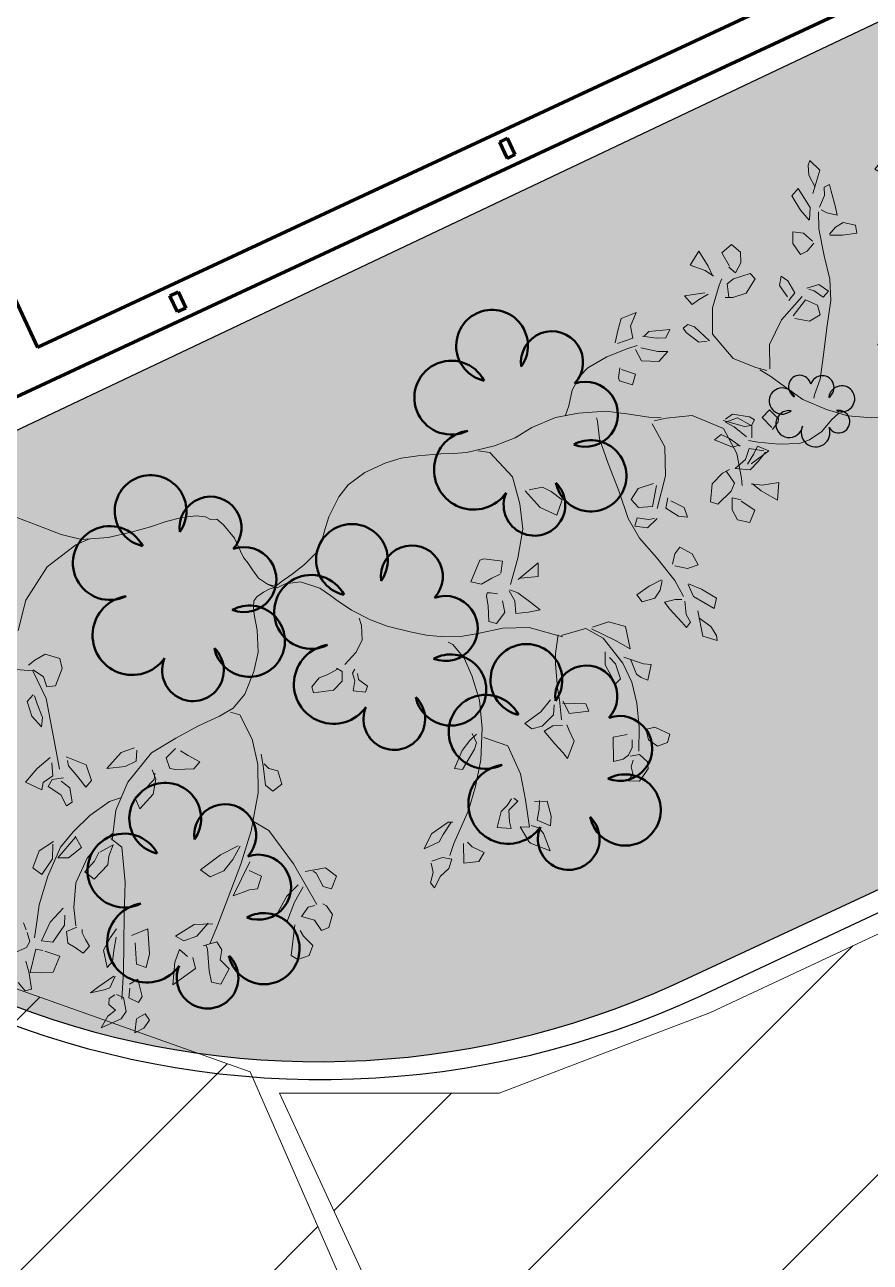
# Model space of a CAD drawing. Header units: millimetres. Extents: x 5637 to 6048, y 3385 to 3927.
# Drawn here: x 5865.11 to 5869.82, y 3542.88 to 3549.78 of the extents above; entities that cross this region are included whole.
import ezdxf

# ---------------------------------------------------------------- set-up
doc = ezdxf.new("R2010")
doc.units = ezdxf.units.MM
doc.layers.add('Contour Lines', color=253, linetype='Continuous')
for name, color, linetype, lineweight in [('hatch', 253, 'Continuous', 13), ('road', 19, 'Continuous', 30), ('trees new', 7, 'Continuous', 20), ('wall', 7, 'Continuous', 80)]:
    doc.layers.add(name, color=color, linetype=linetype, lineweight=lineweight)
doc.layers.add('plants1', color=7, linetype='Continuous', true_color=0x89ee5d)
pattern_1 = [(45, (2816.3681, -1263.7476), (-0.265165043, 0.265165043), []), (135, (2816.3681, -1263.7476), (-0.79549513, 0.265165043), [0.9375, -0.5625])]
pattern_2 = [(45, (2816.3681, -1263.7476), (-0.70710678, 0.70710678), [])]

# ---------------------------------------------------------------- blocks, each defined once
blk = doc.blocks.new('F1')
at = {"color": 92, "linetype": 'Continuous'}
for p, q in [((1.0966, 0.0606), (1.0816, 0.0562)), ((1.0899, 0.048), (1.0966, 0.0606)), ((1.0816, 0.0562), (1.0771, 0.0451)), ((1.0908, 0.0362), (1.0899, 0.048)), ((1.0771, 0.0451), (1.0736, 0.0333)), ((1.0758, 0.0326), (1.0908, 0.0362)), ((1.1134, 0.0339), (1.1003, 0.0372)), ((1.1016, 0.0366), (1.1071, 0.0411)), ((1.1071, 0.0411), (1.1274, 0.0409)), ((1.1274, 0.0409), (1.1228, 0.0333)), ((1.0923, 0.025), (1.0969, 0.0134)), ((1.1136, 0.021), (1.0976, 0.026)), ((1.1228, 0.0333), (1.1134, 0.0339)), ((1.0969, 0.0134), (1.1136, 0.0111)), ((1.1234, 0.02), (1.1136, 0.021)), ((1.1136, 0.0111), (1.1234, 0.02)), ((1.0756, 0.009), (1.0733, -0.0005)), ((1.0901, 0.0012), (1.0771, 0.0072)), ((1.0861, -0.0088), (1.0901, 0.0012)), ((1.0733, -0.0005), (1.0739, -0.0036)), ((1.0739, -0.0036), (1.0861, -0.0088)), ((1.0482, -0.0369), (1.0488, -0.0402)), ((1.1796, -0.0467), (1.1721, -0.0508)), ((1.1956, -0.051), (1.1796, -0.0467)), ((0.9311, -0.0574), (0.9423, -0.0601)), ((1.17, -0.052), (1.1898, -0.0597)), ((1.1898, -0.0597), (1.1968, -0.0593)), ((1.2, -0.0541), (1.1956, -0.051)), ((1.1968, -0.0593), (1.2, -0.0541)), ((0.9423, -0.0601), (0.9618, -0.0856)), ((1.1961, -0.087), (1.2005, -0.08)), ((1.2005, -0.08), (1.211, -0.0856)), ((0.9618, -0.0856), (0.9662, -0.1123)), ((1.189, -0.0963), (1.1961, -0.087)), ((1.211, -0.0856), (1.1926, -0.0963)), ((0.9726, -0.1003), (0.9854, -0.1179)), ((0.9896, -0.0986), (0.9766, -0.0999)), ((0.9974, -0.1036), (0.9896, -0.0986)), ((1.0073, -0.1127), (0.9974, -0.1036)), ((1.0966, -0.1059), (1.0816, -0.1092)), ((1.1641, -0.1026), (1.1531, -0.1117)), ((1.1713, -0.0995), (1.1641, -0.1026)), ((1.1748, -0.1133), (1.168, -0.1013)), ((0.9662, -0.1123), (0.9666, -0.1371)), ((0.9854, -0.1179), (1.0008, -0.1268)), ((1.0008, -0.1268), (1.0073, -0.1127)), ((1.0816, -0.1092), (1.0738, -0.1191)), ((1.0738, -0.1191), (1.0799, -0.1274)), ((1.0936, -0.1278), (1.0993, -0.1079)), ((1.1531, -0.1117), (1.1498, -0.1289)), ((1.1706, -0.1206), (1.1748, -0.1133)), ((1.201, -0.1179), (1.1908, -0.1156)), ((1.192, -0.1158), (1.1996, -0.1231)), ((1.2173, -0.117), (1.201, -0.1179)), ((1.2145, -0.1338), (1.2173, -0.117)), ((1.0799, -0.1274), (1.0936, -0.1278)), ((1.1093, -0.121), (1.1064, -0.1307)), ((1.1064, -0.1307), (1.1178, -0.1396)), ((1.1241, -0.1317), (1.1119, -0.1241)), ((1.1498, -0.1289), (1.1566, -0.132)), ((1.1566, -0.132), (1.1706, -0.1206)), ((1.171, -0.1272), (1.1698, -0.1388)), ((1.1795, -0.1301), (1.171, -0.1272)), ((1.1918, -0.1411), (1.1793, -0.1311)), ((1.1996, -0.1231), (1.2145, -0.1338)), ((0.9666, -0.1371), (0.959, -0.1645)), ((1.0748, -0.145), (1.0778, -0.1373)), ((1.0778, -0.1373), (1.0886, -0.1398)), ((1.0969, -0.1398), (1.0868, -0.1479)), ((1.0886, -0.1398), (1.0944, -0.1396)), ((1.1178, -0.1396), (1.1261, -0.1413)), ((1.1261, -0.1413), (1.1241, -0.1317)), ((1.1698, -0.1388), (1.1741, -0.1487)), ((1.1858, -0.1527), (1.1918, -0.1411)), ((1.0868, -0.1479), (1.0748, -0.145)), ((1.1741, -0.1487), (1.1858, -0.1527)), ((0.9224, -0.1628), (0.9116, -0.1827)), ((0.9261, -0.162), (0.9224, -0.1628)), ((0.9439, -0.1661), (0.9261, -0.162)), ((0.9411, -0.1775), (0.9439, -0.1661)), ((0.959, -0.1645), (0.9493, -0.1893)), ((0.9322, -0.1812), (0.9406, -0.1783)), ((0.9574, -0.185), (0.9782, -0.1711)), ((0.9782, -0.1711), (0.9769, -0.1841)), ((1.1073, -0.1854), (1.1106, -0.1754)), ((1.1106, -0.1754), (1.1158, -0.1696)), ((1.1158, -0.1696), (1.1273, -0.1771)), ((1.1273, -0.1771), (1.1319, -0.1883)), ((0.9116, -0.1827), (0.9216, -0.1862)), ((0.9216, -0.1862), (0.9322, -0.1812)), ((0.9769, -0.1841), (0.9599, -0.1841)), ((1.1211, -0.191), (1.1094, -0.187)), ((1.1319, -0.1883), (1.1211, -0.191)), ((0.9261, -0.1951), (0.9251, -0.198)), ((0.9251, -0.198), (0.9259, -0.2077)), ((0.9292, -0.1953), (0.9261, -0.1951)), ((0.9359, -0.1968), (0.9292, -0.1953)), ((0.9476, -0.1953), (0.9521, -0.2055)), ((0.9556, -0.1978), (0.9482, -0.1941)), ((0.9672, -0.2084), (0.9556, -0.1978)), ((1.0951, -0.1992), (1.0828, -0.2042)), ((1.0928, -0.209), (1.0956, -0.2001)), ((0.4843, -0.2162), (0.495, -0.2113)), ((0.495, -0.2113), (0.5087, -0.217)), ((0.9259, -0.2077), (0.9251, -0.2226)), ((0.9414, -0.2156), (0.9402, -0.2042)), ((0.9521, -0.2055), (0.9517, -0.2175)), ((0.9756, -0.2164), (0.9672, -0.2084)), ((1.0828, -0.2042), (1.0701, -0.2115)), ((1.0701, -0.2115), (1.0743, -0.2187)), ((1.0869, -0.2164), (1.0928, -0.209)), ((1.1203, -0.2063), (1.1243, -0.2183)), ((1.1326, -0.2121), (1.1206, -0.2057)), ((1.1464, -0.2224), (1.1326, -0.2121)), ((0.4778, -0.2202), (0.4843, -0.2162)), ((0.4912, -0.233), (0.482, -0.2253)), ((0.5098, -0.2268), (0.5017, -0.2429)), ((0.5087, -0.217), (0.5098, -0.2268)), ((0.9251, -0.2226), (0.9321, -0.2255)), ((0.9321, -0.2255), (0.9414, -0.2156)), ((0.9517, -0.2175), (0.9641, -0.2177)), ((0.9641, -0.2177), (0.9756, -0.2164)), ((1.0743, -0.2187), (1.0869, -0.2164)), ((1.1063, -0.2195), (1.0958, -0.2212)), ((1.0958, -0.2212), (1.1004, -0.2282)), ((1.1129, -0.2202), (1.1063, -0.2195)), ((1.1154, -0.2351), (1.1156, -0.222)), ((1.1243, -0.2183), (1.1431, -0.232)), ((1.1431, -0.232), (1.1464, -0.2224)), ((0.4935, -0.2431), (0.4912, -0.233)), ((0.884, -0.2388), (0.8881, -0.2413)), ((1.0176, -0.2388), (1.0335, -0.2498)), ((1.0241, -0.2382), (1.0401, -0.2346)), ((1.0401, -0.2346), (1.0561, -0.2407)), ((1.1004, -0.2282), (1.1106, -0.2421)), ((1.1189, -0.2429), (1.1154, -0.2351)), ((1.1271, -0.2326), (1.1294, -0.2576)), ((0.4796, -0.2493), (0.473, -0.2551)), ((0.4823, -0.2585), (0.4805, -0.2504)), ((0.5017, -0.2429), (0.4935, -0.2431)), ((1.0561, -0.2407), (1.0583, -0.2626)), ((1.1106, -0.2421), (1.1146, -0.2477)), ((1.1146, -0.2477), (1.1189, -0.2429)), ((1.1381, -0.2489), (1.1273, -0.2396)), ((1.1426, -0.2582), (1.1381, -0.2489)), ((0.473, -0.2551), (0.476, -0.2698)), ((0.4863, -0.2719), (0.4823, -0.2585)), ((0.7484, -0.2686), (0.7564, -0.2607)), ((0.7564, -0.2607), (0.7644, -0.2585)), ((0.7644, -0.2585), (0.7747, -0.2541)), ((0.7739, -0.2529), (0.7789, -0.2568)), ((0.7789, -0.2568), (0.7782, -0.2659)), ((0.7915, -0.2556), (0.7887, -0.2593)), ((0.7887, -0.2593), (0.7904, -0.2669)), ((0.7939, -0.2661), (0.7935, -0.2601)), ((1.0583, -0.2626), (1.0449, -0.2531)), ((1.1294, -0.2576), (1.1428, -0.2632)), ((1.1428, -0.2632), (1.1426, -0.2582)), ((0.476, -0.2698), (0.4845, -0.281)), ((0.4845, -0.281), (0.4863, -0.2719)), ((0.7494, -0.2746), (0.7484, -0.2686)), ((0.769, -0.2738), (0.7494, -0.2746)), ((0.7782, -0.2659), (0.769, -0.2738)), ((0.7904, -0.2669), (0.7877, -0.2765)), ((0.8019, -0.2732), (0.7939, -0.2661)), ((0.7994, -0.279), (0.8019, -0.2732)), ((1.0429, -0.2756), (1.0376, -0.269)), ((1.0514, -0.2701), (1.0696, -0.2785)), ((1.0621, -0.2876), (1.0576, -0.2727)), ((0.7877, -0.2765), (0.7994, -0.279)), ((1.0326, -0.2756), (1.0408, -0.2951)), ((1.0463, -0.2905), (1.0429, -0.2756)), ((1.0696, -0.2785), (1.0771, -0.2798)), ((1.0771, -0.2798), (1.0724, -0.2947)), ((1.0408, -0.2951), (1.0463, -0.2905)), ((1.0663, -0.2912), (1.0621, -0.2876)), ((1.0724, -0.2947), (1.0663, -0.2912)), ((0.4897, -0.3113), (0.4763, -0.3208)), ((0.5718, -0.31), (0.5587, -0.3133)), ((0.9767, -0.304), (0.9662, -0.3146)), ((0.9782, -0.3187), (0.9799, -0.3094)), ((1.0103, -0.3115), (0.9879, -0.3084)), ((0.9889, -0.3065), (0.9934, -0.3189)), ((0.4763, -0.3208), (0.4636, -0.3328)), ((0.4905, -0.3293), (0.4908, -0.3166)), ((0.5052, -0.3121), (0.5238, -0.322)), ((0.5067, -0.3212), (0.506, -0.3158)), ((0.5145, -0.3326), (0.5067, -0.3212)), ((0.5238, -0.322), (0.5273, -0.3373)), ((0.5587, -0.3133), (0.5433, -0.3274)), ((0.561, -0.3272), (0.5722, -0.3231)), ((0.5722, -0.3231), (0.574, -0.3125)), ((0.6112, -0.3148), (0.6012, -0.3228)), ((0.6012, -0.3228), (0.6038, -0.3336)), ((0.6228, -0.3226), (0.6157, -0.3173)), ((0.6335, -0.3299), (0.6228, -0.3226)), ((0.9662, -0.3146), (0.9497, -0.3245)), ((0.9662, -0.3286), (0.9782, -0.3187)), ((0.9934, -0.3189), (1.0124, -0.3187)), ((1.0124, -0.3187), (1.0103, -0.3115)), ((0.4636, -0.3328), (0.4785, -0.3417)), ((0.4785, -0.3417), (0.4805, -0.3346)), ((0.4805, -0.3346), (0.4905, -0.3293)), ((0.4895, -0.3328), (0.485, -0.339)), ((0.5005, -0.332), (0.4895, -0.3328)), ((0.5058, -0.3423), (0.4982, -0.3353)), ((0.5213, -0.3433), (0.5145, -0.3326)), ((0.5433, -0.3274), (0.561, -0.3272)), ((0.5867, -0.333), (0.5892, -0.3425)), ((0.6038, -0.3336), (0.6095, -0.3351)), ((0.6095, -0.3351), (0.6268, -0.3361)), ((0.6268, -0.3361), (0.6335, -0.3299)), ((0.6932, -0.3286), (0.6939, -0.34)), ((0.8952, -0.3355), (0.9021, -0.3299)), ((0.8981, -0.3288), (0.9014, -0.3384)), ((0.9497, -0.3245), (0.9561, -0.3301)), ((0.9561, -0.3301), (0.9662, -0.3286)), ((0.9766, -0.3293), (0.9676, -0.3336)), ((0.9676, -0.3336), (0.9767, -0.3469)), ((0.9857, -0.3301), (0.9766, -0.3293)), ((0.9919, -0.3355), (0.9901, -0.3297)), ((0.485, -0.339), (0.4963, -0.3483)), ((0.5067, -0.3566), (0.5058, -0.3423)), ((0.5273, -0.3373), (0.5213, -0.3433)), ((0.568, -0.3593), (0.5877, -0.3425)), ((0.5892, -0.3425), (0.5853, -0.3566)), ((0.5877, -0.3425), (0.5888, -0.3365)), ((0.6939, -0.34), (0.6942, -0.3587)), ((0.6992, -0.3429), (0.6949, -0.3382)), ((0.7075, -0.346), (0.6992, -0.3429)), ((0.71, -0.3593), (0.7075, -0.346)), ((0.8777, -0.3609), (0.8867, -0.3444)), ((0.8989, -0.3442), (0.8854, -0.3626)), ((0.8867, -0.3444), (0.8952, -0.3355)), ((0.9014, -0.3384), (0.8989, -0.3442)), ((0.9767, -0.3469), (0.9834, -0.356)), ((0.9876, -0.3622), (0.9954, -0.346)), ((0.9954, -0.346), (0.9919, -0.3355)), ((1.0334, -0.346), (1.0313, -0.3694)), ((1.0473, -0.345), (1.0334, -0.346)), ((1.0651, -0.3417), (1.0746, -0.3404)), ((1.0673, -0.352), (1.0663, -0.3452)), ((1.0746, -0.3404), (1.0883, -0.3487)), ((0.4963, -0.3483), (0.5007, -0.3595)), ((0.5007, -0.3595), (0.5067, -0.3566)), ((0.5853, -0.3566), (0.571, -0.3694)), ((0.6942, -0.3587), (0.7009, -0.3653)), ((0.9834, -0.356), (0.9876, -0.3622)), ((1.0464, -0.3649), (1.0508, -0.3578)), ((1.0508, -0.3578), (1.0514, -0.3506)), ((1.0751, -0.3589), (1.0673, -0.352)), ((1.0853, -0.3564), (1.0751, -0.3589)), ((1.0883, -0.3487), (1.0853, -0.3564)), ((0.571, -0.3694), (0.568, -0.3593)), ((0.7009, -0.3653), (0.71, -0.3593)), ((0.8854, -0.3626), (0.8777, -0.3609)), ((1.0313, -0.3694), (1.0411, -0.3682)), ((1.0411, -0.3682), (1.0464, -0.3649)), ((1.0478, -0.3763), (1.0504, -0.3701)), ((1.0479, -0.3659), (1.0571, -0.3653)), ((1.0571, -0.3653), (1.0641, -0.3732)), ((1.0441, -0.3895), (1.0489, -0.3831)), ((1.0489, -0.3831), (1.0478, -0.3763)), ((1.0641, -0.3798), (1.0546, -0.391)), ((1.0641, -0.3732), (1.0641, -0.3798)), ((0.4848, -0.3924), (0.4701, -0.4001)), ((0.4823, -0.4092), (0.4838, -0.3949)), ((0.5063, -0.3905), (0.4875, -0.4086)), ((0.5112, -0.4009), (0.5062, -0.3893)), ((0.9321, -0.3951), (0.9354, -0.3986)), ((1.0546, -0.391), (1.0441, -0.3895)), ((0.4701, -0.4001), (0.4625, -0.416)), ((0.4978, -0.4096), (0.5112, -0.4009)), ((0.5283, -0.4073), (0.542, -0.4015)), ((0.542, -0.4015), (0.5368, -0.4119)), ((0.9131, -0.422), (0.9184, -0.4067)), ((0.9184, -0.4067), (0.9247, -0.4017)), ((0.9247, -0.4017), (0.9296, -0.3955)), ((0.9261, -0.4063), (0.9254, -0.4177)), ((0.9279, -0.405), (0.9261, -0.4063)), ((0.9354, -0.3986), (0.9279, -0.405)), ((0.9514, -0.4003), (0.9636, -0.4013)), ((0.9552, -0.4081), (0.9564, -0.3999)), ((0.9636, -0.4013), (0.9662, -0.4162)), ((0.4625, -0.416), (0.4705, -0.4231)), ((0.4705, -0.4231), (0.4823, -0.4092)), ((0.4875, -0.4086), (0.4978, -0.4096)), ((0.512, -0.4247), (0.5225, -0.4154)), ((0.5225, -0.4154), (0.5273, -0.4073)), ((0.5368, -0.4119), (0.5348, -0.4202)), ((0.6622, -0.4144), (0.6443, -0.4214)), ((0.6557, -0.427), (0.6639, -0.415)), ((0.8492, -0.4216), (0.8666, -0.4119)), ((0.8691, -0.4129), (0.8604, -0.4235)), ((0.8666, -0.4119), (0.8711, -0.4123)), ((0.9254, -0.4177), (0.9264, -0.4243)), ((0.9522, -0.4185), (0.9552, -0.4081)), ((0.9647, -0.4253), (0.9522, -0.4185)), ((0.9662, -0.4162), (0.9647, -0.4253)), ((0.5202, -0.4328), (0.512, -0.4247)), ((0.5348, -0.4202), (0.5202, -0.4328)), ((0.6443, -0.4214), (0.6235, -0.434)), ((0.646, -0.4371), (0.6557, -0.427)), ((0.6719, -0.4309), (0.6525, -0.4622)), ((0.8407, -0.4353), (0.8492, -0.4216)), ((0.8559, -0.4299), (0.8407, -0.4353)), ((0.8604, -0.4235), (0.8559, -0.4299)), ((0.9264, -0.4243), (0.9131, -0.422)), ((0.9354, -0.4235), (0.9422, -0.4384)), ((0.9437, -0.4247), (0.9354, -0.4235)), ((0.9532, -0.4262), (0.9461, -0.4233)), ((0.9572, -0.4322), (0.9532, -0.4262)), ((0.6235, -0.434), (0.6322, -0.4415)), ((0.6322, -0.4415), (0.646, -0.4371)), ((0.6815, -0.4458), (0.6704, -0.4394)), ((0.8791, -0.434), (0.8777, -0.4529)), ((0.8872, -0.4382), (0.8831, -0.4332)), ((0.8982, -0.4446), (0.8872, -0.4382)), ((0.9422, -0.4384), (0.9436, -0.4402)), ((0.9436, -0.4402), (0.9617, -0.4493)), ((0.9617, -0.4493), (0.9572, -0.4322)), ((0.6765, -0.4576), (0.6815, -0.4458)), ((0.724, -0.4458), (0.744, -0.444)), ((0.7344, -0.4483), (0.7319, -0.446)), ((0.74, -0.4618), (0.7344, -0.4483)), ((0.744, -0.444), (0.7537, -0.4531)), ((0.7537, -0.4531), (0.7479, -0.4649)), ((0.8472, -0.4589), (0.8461, -0.4498)), ((0.8471, -0.4481), (0.8576, -0.4456)), ((0.8576, -0.4456), (0.8664, -0.4481)), ((0.8664, -0.4481), (0.8627, -0.4568)), ((0.8777, -0.4529), (0.8922, -0.4529)), ((0.8922, -0.4529), (0.8982, -0.4446)), ((0.4878, -0.4576), (0.4738, -0.4698)), ((0.4875, -0.474), (0.4887, -0.4645)), ((0.6525, -0.4622), (0.6687, -0.4578)), ((0.6687, -0.4578), (0.6765, -0.4576)), ((0.7162, -0.458), (0.704, -0.4676)), ((0.711, -0.4742), (0.7207, -0.4603)), ((0.7479, -0.4649), (0.74, -0.4618)), ((0.8436, -0.4686), (0.8472, -0.4589)), ((0.8539, -0.4632), (0.8471, -0.474)), ((0.8627, -0.4568), (0.8539, -0.4632)), ((0.4501, -0.4748), (0.448, -0.4678)), ((0.4525, -0.4866), (0.4508, -0.4777)), ((0.4738, -0.4698), (0.4636, -0.487)), ((0.4745, -0.4895), (0.4875, -0.474)), ((0.499, -0.4771), (0.4885, -0.4804)), ((0.704, -0.4676), (0.6922, -0.4845)), ((0.7015, -0.4928), (0.711, -0.4742)), ((0.7412, -0.4808), (0.7379, -0.4785)), ((0.8471, -0.474), (0.8436, -0.4686)), ((0.4485, -0.492), (0.4525, -0.4866)), ((0.4636, -0.487), (0.4745, -0.4895)), ((0.4885, -0.4804), (0.4888, -0.4918)), ((0.5035, -0.4831), (0.5038, -0.48)), ((0.5062, -0.4899), (0.5035, -0.4831)), ((0.5093, -0.4968), (0.5062, -0.4899)), ((0.5302, -0.4908), (0.5225, -0.5019)), ((0.537, -0.4825), (0.5302, -0.4908)), ((0.5325, -0.5032), (0.5358, -0.4905)), ((0.5508, -0.4905), (0.5673, -0.4858)), ((0.5673, -0.4858), (0.5663, -0.51)), ((0.6123, -0.486), (0.5932, -0.4955)), ((0.6302, -0.4872), (0.6123, -0.486)), ((0.6137, -0.4976), (0.6258, -0.486)), ((0.6922, -0.4845), (0.7015, -0.4928)), ((0.7234, -0.4802), (0.7162, -0.4885)), ((0.7162, -0.4885), (0.7285, -0.4934)), ((0.7302, -0.4794), (0.7234, -0.4802)), ((0.7464, -0.4897), (0.7412, -0.4808)), ((0.7415, -0.5019), (0.7464, -0.4897)), ((0.435, -0.4963), (0.4485, -0.492)), ((0.4576, -0.4945), (0.4496, -0.5162)), ((0.464, -0.4963), (0.4576, -0.4945)), ((0.4798, -0.5036), (0.466, -0.4974)), ((0.4888, -0.4918), (0.4955, -0.4966)), ((0.4955, -0.4966), (0.5027, -0.503)), ((0.5027, -0.503), (0.5093, -0.4968)), ((0.5225, -0.5019), (0.5243, -0.5191)), ((0.5528, -0.5185), (0.5537, -0.4978)), ((0.5932, -0.4955), (0.6007, -0.5007)), ((0.6007, -0.5007), (0.6137, -0.4976)), ((0.709, -0.4961), (0.7024, -0.5251)), ((0.7164, -0.5079), (0.7135, -0.5021)), ((0.7285, -0.4934), (0.7342, -0.5042)), ((0.7342, -0.5042), (0.7415, -0.5019)), ((0.4486, -0.517), (0.4468, -0.505)), ((0.4718, -0.5183), (0.4798, -0.5036)), ((0.5243, -0.5191), (0.53, -0.5137)), ((0.53, -0.5137), (0.5325, -0.5032)), ((0.5663, -0.51), (0.5617, -0.5226)), ((0.5898, -0.5204), (0.5957, -0.5088)), ((0.5957, -0.5088), (0.6028, -0.5162)), ((0.6188, -0.5075), (0.6323, -0.505)), ((0.6227, -0.511), (0.6217, -0.5073)), ((0.6222, -0.532), (0.6227, -0.511)), ((0.6323, -0.505), (0.6362, -0.5131)), ((0.6362, -0.5131), (0.6337, -0.5226)), ((0.7242, -0.5177), (0.7164, -0.5079)), ((0.4371, -0.5249), (0.443, -0.5336)), ((0.4493, -0.5326), (0.4486, -0.517)), ((0.4496, -0.5162), (0.4606, -0.5179)), ((0.4606, -0.5179), (0.4718, -0.5183)), ((0.5617, -0.5226), (0.5528, -0.5185)), ((0.5857, -0.5421), (0.5898, -0.5204)), ((0.6077, -0.5177), (0.6093, -0.5284)), ((0.6337, -0.5226), (0.6415, -0.532)), ((0.7024, -0.5251), (0.7087, -0.5297)), ((0.7197, -0.527), (0.7242, -0.5177)), ((0.443, -0.5336), (0.4493, -0.5326)), ((0.5145, -0.5365), (0.5058, -0.5417)), ((0.53, -0.528), (0.5145, -0.5365)), ((0.5192, -0.5402), (0.525, -0.5388)), ((0.525, -0.5388), (0.5313, -0.528)), ((0.5527, -0.5332), (0.5443, -0.5373)), ((0.5552, -0.5502), (0.5527, -0.5332)), ((0.6093, -0.5284), (0.5857, -0.5421)), ((0.6232, -0.5433), (0.6222, -0.532)), ((0.6415, -0.532), (0.632, -0.546)), ((0.7087, -0.5297), (0.7197, -0.527)), ((0.5058, -0.5417), (0.5192, -0.5402)), ((0.5232, -0.5489), (0.5222, -0.5549)), ((0.5292, -0.546), (0.5232, -0.5489)), ((0.5372, -0.5493), (0.5307, -0.546)), ((0.5383, -0.5632), (0.5372, -0.5493)), ((0.544, -0.5409), (0.5423, -0.5502)), ((0.5423, -0.5502), (0.5512, -0.5556)), ((0.5512, -0.5556), (0.5552, -0.5502)), ((0.632, -0.546), (0.6232, -0.5433)), ((0.5283, -0.5609), (0.5202, -0.5659)), ((0.5222, -0.5549), (0.5283, -0.5609)), ((0.5202, -0.5659), (0.5127, -0.5765)), ((0.5127, -0.5765), (0.5327, -0.5696)), ((0.5327, -0.5696), (0.5383, -0.5632)), ((0.5477, -0.5711), (0.5447, -0.5845)), ((0.5565, -0.5672), (0.5478, -0.5709)), ((0.5538, -0.5808), (0.56, -0.5738)), ((0.56, -0.5738), (0.5565, -0.5672)), ((0.5447, -0.5845), (0.5538, -0.5808))]:
    blk.add_line(p, q, dxfattribs=at)
at = {"color": 33, "linetype": 'Continuous'}
for p, q in [((1.0488, -0.0402), (1.0492, -0.0574)), ((1.0492, -0.0574), (1.0552, -0.0821)), ((1.0552, -0.0821), (1.0626, -0.1094)), ((0.5487, -0.1046), (0.5351, -0.1092)), ((0.5351, -0.1092), (0.5053, -0.1274)), ((1.0626, -0.1094), (1.0691, -0.1369)), ((0.5053, -0.1274), (0.4816, -0.1576)), ((1.0691, -0.1369), (1.0781, -0.157)), ((0.4816, -0.1576), (0.4712, -0.1858)), ((1.0781, -0.157), (1.0924, -0.1773)), ((1.0924, -0.1773), (1.1079, -0.2011)), ((1.1079, -0.2011), (1.1147, -0.2175)), ((0.8004, -0.2071), (0.802, -0.2144)), ((0.802, -0.2144), (0.8012, -0.2286)), ((0.8012, -0.2286), (0.7939, -0.2396)), ((0.9933, -0.2431), (1.0176, -0.2388)), ((0.7939, -0.2396), (0.7824, -0.2502)), ((0.8881, -0.2413), (0.8977, -0.2556)), ((1.0449, -0.2531), (1.0229, -0.2398)), ((1.0335, -0.2498), (1.05, -0.2758)), ((0.8977, -0.2556), (0.9033, -0.2729)), ((1.0339, -0.2632), (1.0326, -0.2756)), ((0.9033, -0.2729), (0.9084, -0.2974)), ((0.6677, -0.2852), (0.6765, -0.2887)), ((1.05, -0.2758), (1.0568, -0.2951)), ((0.6765, -0.2887), (0.6858, -0.3133)), ((0.9084, -0.2974), (0.9082, -0.3249)), ((1.0568, -0.2951), (1.0596, -0.3158)), ((0.6858, -0.3133), (0.689, -0.3382)), ((1.0596, -0.3158), (1.0594, -0.339)), ((0.9082, -0.3249), (0.9039, -0.3551)), ((0.689, -0.3382), (0.6866, -0.3653)), ((1.0594, -0.339), (1.0568, -0.362)), ((0.5536, -0.357), (0.5427, -0.3595)), ((0.9039, -0.3551), (0.8963, -0.3804)), ((0.5224, -0.3711), (0.5047, -0.3852)), ((0.5427, -0.3595), (0.5224, -0.3711)), ((0.6866, -0.3653), (0.6761, -0.4013)), ((0.8963, -0.3804), (0.8871, -0.4026)), ((0.5047, -0.3852), (0.4909, -0.3986)), ((0.4909, -0.3986), (0.4762, -0.4253)), ((0.5403, -0.3953), (0.5499, -0.4046)), ((0.5499, -0.4046), (0.5499, -0.439)), ((0.6761, -0.4013), (0.6628, -0.4324)), ((0.8871, -0.4026), (0.8698, -0.4332)), ((0.4762, -0.4253), (0.465, -0.4522)), ((0.5499, -0.439), (0.5459, -0.4696)), ((0.6628, -0.4324), (0.6506, -0.4568)), ((0.8698, -0.4332), (0.8648, -0.4444)), ((0.465, -0.4522), (0.4609, -0.4684)), ((0.6506, -0.4568), (0.6345, -0.4891)), ((0.4609, -0.4684), (0.4573, -0.4833)), ((0.5459, -0.4696), (0.5425, -0.4984)), ((0.6345, -0.4891), (0.6255, -0.5061)), ((0.5425, -0.4984), (0.5395, -0.5243)), ((0.5395, -0.5243), (0.5355, -0.5508))]:
    blk.add_line(p, q, dxfattribs=at)
for points in [[(1.0186, -0.0315), (1.0229, -0.0228), (1.0275, -0.0081), (1.0361, 0.0047), (1.0446, 0.0121), (1.0641, 0.0206), (1.0851, 0.0266), (1.0944, 0.0287)], [(0.7235, -0.1682), (0.7289, -0.1645), (0.7402, -0.1582), (0.7531, -0.15), (0.7655, -0.1398), (0.7713, -0.1309), (0.777, -0.1164), (0.7812, -0.1065), (0.7926, -0.0883), (0.8029, -0.0777), (0.82, -0.0672), (0.8411, -0.0601), (0.8565, -0.057), (0.8726, -0.0564), (0.8951, -0.0568), (0.9069, -0.0576), (0.92, -0.0578), (0.9473, -0.0541), (0.9682, -0.0485), (0.9851, -0.0402), (1.0088, -0.0328), (1.0315, -0.0309), (1.058, -0.0315), (1.0779, -0.0361), (1.0988, -0.0413), (1.1105, -0.0433)], [(0.7235, -0.1682), (0.7217, -0.1676), (0.7155, -0.1655), (0.7075, -0.1587), (0.7026, -0.1502), (0.6988, -0.1429), (0.695, -0.1375), (0.6928, -0.1311), (0.6884, -0.1179), (0.6791, -0.104), (0.6731, -0.098), (0.6671, -0.0978), (0.6626, -0.0945), (0.6536, -0.0926), (0.6395, -0.0928), (0.6243, -0.0953), (0.6086, -0.0988), (0.5895, -0.1021), (0.5668, -0.105), (0.5411, -0.1046), (0.522, -0.0978), (0.5003, -0.0866), (0.4808, -0.0771)], [(1.1036, -0.0454), (1.1153, -0.0442), (1.1406, -0.044), (1.1695, -0.0597), (1.1798, -0.0848), (1.182, -0.109), (1.182, -0.1162)], [(1.1012, -0.0481), (1.1111, -0.0715), (1.1091, -0.0995), (1.098, -0.1301)], [(0.7155, -0.1655), (0.7217, -0.1692), (0.7167, -0.1703), (0.7111, -0.1727), (0.704, -0.1765), (0.7008, -0.18), (0.6998, -0.1862), (0.7, -0.1932), (0.7012, -0.2088), (0.7, -0.2299), (0.694, -0.2481), (0.6831, -0.269), (0.6707, -0.2816), (0.6566, -0.2879), (0.6355, -0.2951), (0.6126, -0.3048), (0.5877, -0.3166), (0.5622, -0.3427), (0.5477, -0.3684), (0.5415, -0.397)], [(0.7217, -0.1692), (0.7245, -0.1698), (0.7328, -0.1667), (0.7476, -0.1665), (0.7657, -0.1744), (0.775, -0.1825), (0.7812, -0.1879), (0.794, -0.1984), (0.8113, -0.2096), (0.8266, -0.2173), (0.8483, -0.2251), (0.8636, -0.2297), (0.88, -0.233), (0.8967, -0.2344), (0.9134, -0.2332), (0.9379, -0.2305), (0.9632, -0.2324), (0.9943, -0.2446)], [(0.4611, -0.2226), (0.4814, -0.2262), (0.4917, -0.2541), (0.4951, -0.2953), (0.4977, -0.3233)], [(0.9903, -0.2421), (0.9859, -0.2601), (0.9851, -0.2698), (0.9847, -0.2937), (0.9853, -0.305), (0.9853, -0.3243)], [(0.909, -0.334), (0.9311, -0.3444), (0.9407, -0.3725), (0.9429, -0.398), (0.9441, -0.4245)], [(0.5429, -0.3903), (0.5288, -0.399), (0.5156, -0.4119), (0.5023, -0.4346), (0.4981, -0.458), (0.4981, -0.4758)], [(0.6791, -0.3924), (0.693, -0.4028), (0.7137, -0.4371), (0.7322, -0.4787)]]:
    blk.add_lwpolyline(points, dxfattribs=at)
blk = doc.blocks.new('651')
at = {"layer": 'trees new', "color": 191, "lineweight": 50, "true_color": 0xb366ff}
for centre, radius, start, end in [((2838.8987, 5108.8841, 4146.8315), 0.063, 15.4185, 246.5773), ((2839.024, 5108.8869, 4146.8315), 0.066, 307.6094, 167.7322), ((2839.1364, 5108.8312, 4146.8315), 0.0723, 249.9235, 177.3258), ((2838.8066, 5108.7979, 4146.8315), 0.0728, 22.9437, 315.792), ((2838.8535, 5108.6724, 4146.8315), 0.075, 85.9567, 354.9094), ((2839.1272, 5108.7028, 4146.8315), 0.0625, 215.6462, 104.4063), ((2839.0024, 5108.6347, 4146.8315), 0.0805, 157.3541, 23.1592)]:
    blk.add_arc(centre, radius, start, end, dxfattribs=at)
blk = doc.blocks.new('698')
at = {"layer": 'trees new', "color": 1, "lineweight": 30}
for centre, radius, start, end in [((2753.4206, 4756.0083), 0.063, 11.8154, 242.97423), ((2753.5458, 4756.0032), 0.066, 304.00631, 164.1291), ((2753.3233, 4755.9281), 0.0728, 19.34069, 312.18899), ((2753.6546, 4755.9406), 0.0723, 246.32046, 173.72278), ((2753.3622, 4755.7998), 0.075, 82.35366, 351.30636), ((2753.6373, 4755.813), 0.0625, 212.04316, 100.80322), ((2753.5085, 4755.7529), 0.0805, 153.75101, 19.55617)]:
    blk.add_arc(centre, radius, start, end, dxfattribs=at)

msp = doc.modelspace()

# ---------------------------------------------------------------- hatches: boundary and pattern name
at = {"layer": 'hatch'}
h = msp.add_hatch(dxfattribs=at)
h.set_pattern_fill('ANSI31', color=256, scale=8, style=0)
h.set_pattern_definition(pattern_2)
edge = h.paths.add_edge_path()
edge.add_arc((5796.8019, 3658.9007), 4.8122, 23.97586, 83.97586, ccw=False)
edge.add_line((5801.1989, 3660.8562), (5827.195, 3605.149))
edge.add_arc((5822.4955, 3602.9559), 5.1861, -3.82348, 25.01643, ccw=False)
edge.add_line((5827.67, 3602.61), (5827.229, 3592.865))
edge.add_arc((5831.6373, 3591.7187), 4.5549, 165.42381, 214.42283)
edge.add_line((5827.8801, 3589.1438), (5842.1987, 3558.5311))
edge.add_arc((6057.3742, 3663.9285), 239.602, 206.096573, 206.967843)
edge.add_line((5843.8263, 3555.2713), (5845.5235, 3552.8595))
edge.add_line((5845.5235, 3552.8595), (5849.5724, 3547.7551))
edge.add_line((5849.5724, 3547.7551), (5850.6919, 3546.4841))
edge.add_line((5850.6919, 3546.4841), (5851.201, 3546.0602))
edge.add_line((5851.201, 3546.0602), (5852.5843, 3545.2828))
edge.add_line((5852.5843, 3545.2828), (5866.6042, 3540.0022))
edge.add_line((5866.6042, 3540.0022), (5867.4324, 3539.5689))
edge.add_line((5867.4324, 3539.5689), (5868.9186, 3538.1098))
edge.add_line((5868.9186, 3538.1098), (5866.3675, 3543.9441))
edge.add_line((5866.3675, 3543.9441), (5855.3067, 3547.8735))
edge.add_arc((5857.9518, 3555.3192), 7.9015, 220.23528, 250.44203, ccw=False)
edge.add_line((5851.9198, 3550.2154), (5847.948, 3555.0698))
edge.add_arc((5897.4021, 3591.6081), 61.4879, 213.296728, 216.458127, ccw=False)
edge.add_line((5846.0082, 3557.8527), (5835.7707, 3581.1548))
edge.add_line((5835.7707, 3581.1548), (5831.1457, 3589.7964))
edge.add_arc((5844.0492, 3593.7464), 13.4946, 179.28798, 197.02021, ccw=False)
edge.add_line((5830.5557, 3593.9141), (5830.9896, 3603.0637))
edge.add_arc((5824.4283, 3603.3749), 6.5687, 357.28469, 381.22262)
edge.add_line((5830.5515, 3605.7527), (5806.254, 3657.8409))
edge.add_arc((5810.8824, 3659.9999), 5.1072, 111.65044, 205.00751, ccw=False)
edge.add_line((5808.9982, 3664.7467), (5797.3069, 3663.6863))
h = msp.add_hatch(dxfattribs=at)
h.set_pattern_fill('ANSI31', color=256, scale=8, style=0)
h.set_pattern_definition(pattern_2)
h.paths.add_polyline_path([(5866.5304, 3543.8267), (5867.753, 3543.8262), (5868.9302, 3544.2751), (5880.1337, 3549.5245), (5887.2974, 3534.5357), (5873.7355, 3528.2245)])
at = {"layer": 'plants1'}
h = msp.add_hatch(dxfattribs=at)
h.set_pattern_fill('ANSI38', color=256, scale=3, style=0)
h.set_pattern_definition(pattern_1)
edge = h.paths.add_edge_path()
edge.add_line((5867.34, 3539.4016), (5867.9205, 3539.0129))
edge.add_line((5867.9205, 3539.0129), (5868.3076, 3538.6455))
edge.add_line((5868.3076, 3538.6455), (5868.7519, 3538.1479))
edge.add_line((5868.7519, 3538.1479), (5869.0415, 3537.7423))
edge.add_line((5869.0415, 3537.7423), (5873.6365, 3527.954))
edge.add_line((5873.6365, 3527.954), (5903.83, 3542.0081))
edge.add_line((5903.83, 3542.0081), (5918.2915, 3541.2623))
edge.add_line((5918.2915, 3541.2623), (5941.162, 3551.495))
edge.add_line((5941.162, 3551.495), (5950.4831, 3563.8524))
edge.add_line((5950.4831, 3563.8524), (5964.2748, 3570.2305))
edge.add_line((5964.2748, 3570.2305), (5965.7412, 3570.8701))
edge.add_arc((5969.4272, 3564.866), 7.0453, 27.80089, 121.54638, ccw=False)
edge.add_arc((5969.675, 3565.2046), 6.6708, -45.77841, 26.22115, ccw=False)
edge.add_line((5974.3274, 3560.424), (5968.6933, 3565.0527))
edge.add_line((5968.6933, 3565.0527), (5960.2948, 3566.7358))
edge.add_line((5960.2948, 3566.7358), (5952.8625, 3563.4091))
edge.add_line((5952.8625, 3563.4091), (5951.1759, 3562.582))
edge.add_line((5951.1759, 3562.582), (5941.9997, 3550.4447))
edge.add_line((5941.9997, 3550.4447), (5918.5346, 3539.9421))
edge.add_line((5918.5346, 3539.9421), (5904.7077, 3540.6969))
edge.add_line((5904.7077, 3540.6969), (5873.0148, 3526.2825))
edge.add_line((5873.0148, 3526.2825), (5867.4745, 3538.1143))
edge.add_line((5867.4745, 3538.1143), (5850.7568, 3543.6974))
edge.add_line((5850.7568, 3543.6974), (5843.6617, 3553.6137))
edge.add_arc((5860.0915, 3565.3693), 20.2023, 201.39527, 215.58393, ccw=False)
edge.add_line((5841.2815, 3557.9995), (5825.6335, 3591.3345))
edge.add_line((5825.6335, 3591.3345), (5826.2431, 3603.8279))
edge.add_line((5826.2431, 3603.8279), (5807.9322, 3643.2125))
edge.add_line((5807.9322, 3643.2125), (5807.5443, 3643.0187))
edge.add_line((5807.5443, 3643.0187), (5797.9834, 3663.1782))
edge.add_line((5797.9834, 3663.1782), (5798.2207, 3663.2308))
edge.add_line((5798.2207, 3663.2308), (5798.4305, 3663.244))
edge.add_arc((5796.4713, 3658.6814), 4.9654, 43.28191, 66.76041, ccw=False)
edge.add_arc((5798.4192, 3659.9306), 2.7244, 20.33157, 52.27835, ccw=False)
edge.add_line((5800.9739, 3660.8773), (5827.0198, 3605.0634))
edge.add_arc((5822.5809, 3602.992), 4.8985, -5.63847, 25.01647, ccw=False)
edge.add_line((5827.4557, 3602.5107), (5827.0268, 3592.3414))
edge.add_arc((5831.4421, 3591.7535), 4.4542, 172.41517, 196.75755)
edge.add_line((5827.177, 3590.4692), (5842.181, 3557.9258))
edge.add_line((5842.181, 3557.9258), (5843.9318, 3555.5876))
edge.add_line((5843.9318, 3555.5876), (5844.4583, 3554.7327))
edge.add_line((5844.4583, 3554.7327), (5845.5115, 3553.1462))
edge.add_line((5845.5115, 3553.1462), (5846.2267, 3552.1473))
edge.add_line((5846.2267, 3552.1473), (5850.021, 3546.9752))
edge.add_arc((5853.5932, 3549.5959), 4.4304, 216.26476, 225.9659)
edge.add_arc((5856.0056, 3552.091), 7.901, 225.9659, 233.19828)
edge.add_arc((5852.8654, 3547.8936), 2.659, 233.19828, 246.10248)
edge.add_arc((5864.5482, 3574.2605), 31.4981, 246.10248, 247.39463)
edge.add_line((5852.4409, 3545.1822), (5866.9187, 3539.6234))
edge.add_line((5866.9187, 3539.6234), (5867.34, 3539.4016))
h = msp.add_hatch(dxfattribs=at)
h.set_pattern_fill('ANSI38', color=256, scale=3, style=0)
h.set_pattern_definition(pattern_1)
edge = h.paths.add_edge_path()
edge.add_line((5725.3638, 3655.929), (5797.2855, 3662.6908))
edge.add_line((5797.2855, 3662.6908), (5824.8068, 3603.2379))
edge.add_line((5824.8068, 3603.2379), (5824.2281, 3590.8801))
edge.add_line((5824.2281, 3590.8801), (5841.2298, 3554.4382))
edge.add_line((5841.2298, 3554.4382), (5849.6016, 3542.4688))
edge.add_line((5849.6016, 3542.4688), (5866.5608, 3537.0675))
edge.add_line((5866.5608, 3537.0675), (5872.4411, 3524.3818))
edge.add_line((5872.4411, 3524.3818), (5904.7068, 3539.0946))
edge.add_line((5904.7068, 3539.0946), (5918.1881, 3538.4642))
edge.add_line((5918.1881, 3538.4642), (5942.734, 3549.5127))
edge.add_line((5942.734, 3549.5127), (5952.3037, 3561.8596))
edge.add_line((5952.3037, 3561.8596), (5960.5734, 3565.6103))
edge.add_line((5960.5734, 3565.6103), (5967.9295, 3564.0349))
edge.add_line((5967.9295, 3564.0349), (5968.8219, 3563.4701))
edge.add_line((5968.8219, 3563.4701), (5964.5405, 3561.4618))
edge.add_line((5964.5405, 3561.4618), (5955.8447, 3557.4705))
edge.add_line((5955.8447, 3557.4705), (5946.3585, 3544.9477))
edge.add_line((5946.3585, 3544.9477), (5919.8451, 3533.0747))
edge.add_line((5919.8451, 3533.0747), (5906.0983, 3533.7568))
edge.add_line((5906.0983, 3533.7568), (5874.5935, 3519.4365))
edge.add_arc((5872.3722, 3524.3235), 5.3681, 204.02769, 294.44386, ccw=False)
edge.add_line((5867.4692, 3522.1377), (5862.4626, 3532.3299))
edge.add_line((5862.4626, 3532.3299), (5846.4433, 3537.9825))
edge.add_line((5846.4433, 3537.9825), (5836.4729, 3552.3417))
edge.add_line((5836.4729, 3552.3417), (5835.0144, 3554.6442))
edge.add_line((5835.0144, 3554.6442), (5818.8669, 3589.8413))
edge.add_line((5818.8669, 3589.8413), (5819.5207, 3602.2738))
edge.add_line((5819.5207, 3602.2738), (5801.5531, 3640.6043))
edge.add_line((5801.5531, 3640.6043), (5788.2949, 3640.1867))
edge.add_line((5788.2949, 3640.1867), (5786.9118, 3635.3352))
edge.add_line((5786.9118, 3635.3352), (5741.7205, 3631.4368))
edge.add_line((5741.7205, 3631.4368), (5726.6478, 3641.0072))
edge.add_line((5726.6478, 3641.0072), (5725.3638, 3655.929))
at = {"layer": 'plants1', "lineweight": 9, "true_color": 0x87ea5d}
h = msp.add_hatch(dxfattribs=at)
h.set_pattern_fill('GRASS', color=83, style=0)
h.set_pattern_definition([(90, (2816.3681, -1263.7476), (-0.70710678, 0.70710678), [0.1875, -1.22671356]), (45, (2816.3681, -1263.7476), (-0.70710678, 0.70710678), [0.1875, -0.8125]), (135, (2816.3681, -1263.7476), (-0.70710678, -0.70710678), [0.1875, -0.8125])])
edge = h.paths.add_edge_path()
edge.add_line((5983.5431, 3551.4458), (5969.6406, 3562.8382))
edge.add_line((5969.6406, 3562.8382), (5966.4923, 3561.7686))
edge.add_line((5966.4923, 3561.7686), (5955.921, 3557.2999))
edge.add_line((5955.921, 3557.2999), (5946.2387, 3544.6394))
edge.add_line((5946.2387, 3544.6394), (5920.2172, 3532.9936))
edge.add_line((5920.2172, 3532.9936), (5906.1222, 3533.8061))
edge.add_line((5906.1222, 3533.8061), (5874.3032, 3518.9058))
edge.add_arc((5872.286, 3523.5882), 5.0984, 205.90573, 293.3056, ccw=False)
edge.add_line((5867.6999, 3521.3608), (5862.6323, 3531.7944))
edge.add_line((5862.6323, 3531.7944), (5846.3008, 3537.8459))
edge.add_line((5846.3008, 3537.8459), (5835.7049, 3553.1895))
edge.add_line((5835.7049, 3553.1895), (5829.8695, 3565.4644))
edge.add_line((5829.8695, 3565.4644), (5818.9518, 3589.7878))
edge.add_line((5818.9518, 3589.7878), (5819.1053, 3602.0627))
edge.add_line((5819.1053, 3602.0627), (5812.5021, 3616.946))
edge.add_line((5812.5021, 3616.946), (5783.2143, 3614.4133))
edge.add_line((5783.2143, 3614.4133), (5742.2774, 3610.94))
edge.add_line((5742.2774, 3610.94), (5740.644, 3628.0089))
edge.add_line((5740.644, 3628.0089), (5728.2168, 3636.0891))
edge.add_line((5728.2168, 3636.0891), (5724.5273, 3634.1455))
edge.add_line((5724.5273, 3634.1455), (5745.9644, 3596.0148))
edge.add_line((5745.9644, 3596.0148), (5750.5589, 3599.3738))
edge.add_line((5750.5589, 3599.3738), (5769.6228, 3566.8392))
edge.add_line((5769.6228, 3566.8392), (5734.8156, 3545.9978))
edge.add_line((5734.8156, 3545.9978), (5735.1966, 3544.9829))
edge.add_line((5735.1966, 3544.9829), (5738.117, 3540.4156))
edge.add_line((5738.117, 3540.4156), (5741.5453, 3535.4677))
edge.add_line((5741.5453, 3535.4677), (5749.0368, 3527.6018))
edge.add_line((5749.0368, 3527.6018), (5798.5989, 3480.1654))
edge.add_arc((5805.5825, 3474.3409), 9.0937, 39.82904, 140.17096, ccw=False)
edge.add_line((5812.5661, 3480.1654), (5813.8359, 3478.6429))
edge.add_line((5813.8359, 3478.6429), (5821.5813, 3487.3969))
edge.add_line((5821.5813, 3487.3969), (5830.3425, 3479.6579))
edge.add_line((5830.3425, 3479.6579), (5822.0892, 3470.3965))
edge.add_line((5822.0892, 3470.3965), (5822.851, 3469.3815))
edge.add_line((5822.851, 3469.3815), (5809.5007, 3454.1796))
edge.add_line((5809.5007, 3454.1796), (5804.1829, 3458.0656))
edge.add_line((5804.1829, 3458.0656), (5802.3574, 3455.6864))
edge.add_line((5802.3574, 3455.6864), (5805.8497, 3451.0868))
edge.add_line((5805.8497, 3451.0868), (5796.3253, 3440.2221))
edge.add_line((5796.3253, 3440.2221), (5784.0204, 3450.6256))
edge.add_line((5784.0204, 3450.6256), (5793.0141, 3461.3387))
edge.add_line((5793.0141, 3461.3387), (5795.5262, 3459.3245))
edge.add_line((5795.5262, 3459.3245), (5796.8526, 3460.9646))
edge.add_line((5796.8526, 3460.9646), (5791.1566, 3465.9359))
edge.add_line((5791.1566, 3465.9359), (5792.654, 3467.6516))
edge.add_arc((5786.6267, 3472.912), 8, 318.88687, 400.79081)
edge.add_line((5792.6835, 3478.1384), (5782.8454, 3488.4384))
edge.add_line((5782.8454, 3488.4384), (5763.7285, 3506.9909))
edge.add_line((5763.7285, 3506.9909), (5752.5221, 3518.4214))
edge.add_line((5752.5221, 3518.4214), (5734.8163, 3536.2241))
edge.add_line((5734.8163, 3536.2241), (5726.0834, 3549.3486))
edge.add_line((5726.0834, 3549.3486), (5715.1021, 3569.233))
edge.add_line((5715.1021, 3569.233), (5688.066, 3610.0105))
edge.add_line((5688.066, 3610.0105), (5687.6689, 3609.7794))
edge.add_line((5687.6689, 3609.7794), (5701.6419, 3588.0879))
edge.add_line((5701.6419, 3588.0879), (5696.039, 3584.4446))
edge.add_line((5696.039, 3584.4446), (5702.7144, 3568.9496))
edge.add_line((5702.7144, 3568.9496), (5693.9544, 3563.0848))
edge.add_line((5693.9544, 3563.0848), (5685.5689, 3556.5965))
edge.add_line((5685.5689, 3556.5965), (5723.0806, 3502.3966))
edge.add_line((5723.0806, 3502.3966), (5785.0598, 3394.6711))
edge.add_line((5785.0598, 3394.6711), (5883.7881, 3413.0503))
edge.add_line((5883.7881, 3413.0503), (5919.3297, 3457.9389))
edge.add_line((5919.3297, 3457.9389), (5966.3326, 3498.0851))
edge.add_line((5966.3326, 3498.0851), (6010.0995, 3522.4634))
edge.add_line((6010.0995, 3522.4634), (6039.9637, 3496.5168))
edge.add_line((6039.9637, 3496.5168), (6039.9637, 3522.8409))
edge.add_line((6039.9637, 3522.8409), (6037.0448, 3526.9085))
edge.add_line((6037.0448, 3526.9085), (6033.3248, 3517.218))
edge.add_line((6033.3248, 3517.218), (6030.3513, 3517.7635))
edge.add_line((6030.3513, 3517.7635), (6029.2115, 3517.1757))
edge.add_line((6029.2115, 3517.1757), (6022.483, 3530.5848))
edge.add_line((6022.483, 3530.5848), (6022.5933, 3530.842))
edge.add_line((6022.5933, 3530.842), (5996.7012, 3552.4638))
edge.add_line((5996.7012, 3552.4638), (5983.5431, 3551.4458))
at = {"layer": 'trees new'}
h = msp.add_hatch(color=256, dxfattribs=at)
h.set_gradient(color1=(143, 206, 95), color2=(187, 225, 157), one_color=1, tint=0.75, name='SPHERICAL')
edge = h.paths.add_edge_path()
edge.add_line((5840.4912, 3640.9192), (5850.6488, 3619.187))
edge.add_line((5850.6488, 3619.187), (5851.6305, 3619.6195))
edge.add_line((5851.6305, 3619.6195), (5852.6623, 3620.061))
edge.add_line((5852.6623, 3620.061), (5856.1345, 3621.6612))
edge.add_line((5856.1345, 3621.6612), (5858.9982, 3622.891))
edge.add_line((5858.9982, 3622.891), (5859.9981, 3623.3931))
edge.add_line((5859.9981, 3623.3931), (5860.7716, 3623.7366))
edge.add_line((5860.7716, 3623.7366), (5862.421, 3624.4931))
edge.add_line((5862.421, 3624.4931), (5854.9993, 3640.3544))
edge.add_line((5854.9993, 3640.3544), (5853.224, 3639.5745))
edge.add_line((5853.224, 3639.5745), (5851.0772, 3644.3019))
edge.add_line((5851.0772, 3644.3019), (5852.8022, 3645.1029))
edge.add_line((5852.8022, 3645.1029), (5837.4183, 3679.0571))
edge.add_arc((5813.6164, 3691.8169), 27.0063, 264.37304, 331.80501, ccw=False)
edge.add_line((5810.9684, 3664.9407), (5809.6574, 3664.7187))
edge.add_arc((5810.8117, 3660.013), 4.8452, 103.78174, 205.9758)
edge.add_line((5806.456, 3657.8909), (5830.7458, 3605.8499))
edge.add_arc((5826.1781, 3603.718), 5.0407, -4.803, 25.02051, ccw=False)
edge.add_line((5831.2011, 3603.2959), (5830.768, 3593.7567))
edge.add_arc((5837.5749, 3592.5429), 6.9143, 169.88903, 193.51254)
edge.add_line((5830.852, 3590.9273), (5846.367, 3557.4991))
edge.add_line((5846.367, 3557.4991), (5846.794, 3556.7228))
edge.add_line((5846.794, 3556.7228), (5852.1769, 3550.3189))
edge.add_arc((5857.2691, 3554.0346), 6.3036, 216.11766, 245.6464)
edge.add_line((5854.6697, 3548.2918), (5865.0429, 3544.3168))
edge.add_arc((5866.7481, 3548.7667), 4.7655, 249.03295, 294.50505)
edge.add_line((5868.7247, 3544.4305), (5875.2862, 3547.4839))
edge.add_line((5875.2862, 3547.4839), (5873.951, 3550.307))
edge.add_line((5873.951, 3550.307), (5873.7023, 3550.1966))
edge.add_line((5873.7023, 3550.1966), (5873.1831, 3551.3705))
edge.add_line((5873.1831, 3551.3705), (5865.0537, 3547.5144))
edge.add_line((5865.0537, 3547.5144), (5863.8002, 3547.048))
edge.add_line((5863.8002, 3547.048), (5863.232, 3548.1856))
edge.add_line((5863.232, 3548.1856), (5859.5548, 3555.9944))
edge.add_line((5859.5548, 3555.9944), (5857.4456, 3554.9664))
edge.add_line((5857.4456, 3554.9664), (5855.6456, 3558.8822))
edge.add_line((5855.6456, 3558.8822), (5850.633, 3556.5486))
edge.add_line((5850.633, 3556.5486), (5848.9624, 3555.8148))
edge.add_line((5848.9624, 3555.8148), (5830.9294, 3594.4617))
edge.add_line((5830.9294, 3594.4617), (5838.2769, 3597.983))
edge.add_line((5838.2769, 3597.983), (5837.3846, 3599.9371))
edge.add_line((5837.3846, 3599.9371), (5838.18, 3600.2951))
edge.add_line((5838.18, 3600.2951), (5823.0293, 3632.828))
edge.add_line((5823.0293, 3632.828), (5840.3742, 3640.8609))
edge.add_line((5840.3742, 3640.8609), (5840.4912, 3640.9192))

# ---------------------------------------------------------------- linework, layer by layer
at = {"layer": 'Contour Lines', "lineweight": 5, "ltscale": 0.5}
msp.add_spline([(5834.0738, 3568.511), (5835.5357, 3566.2218), (5837.3874, 3563.9814), (5839.8769, 3560.9027), (5841.558, 3558.6866), (5843.2879, 3555.9591), (5846.8687, 3550.0561), (5848.6489, 3547.7553), (5849.5697, 3545.8839), (5851.0123, 3541.2515), (5851.841, 3538.4904), (5853.4711, 3535.7405), (5854.8523, 3532.6113), (5856.8473, 3530.0037), (5858.1671, 3527.6108), (5859.6711, 3525.8315), (5861.6662, 3523.3772), (5863.7028, 3521.5196), (5865.4042, 3520.2613), (5867.5088, 3519.8936), (5870.6088, 3519.1267), (5873.9236, 3518.2983), (5878.1368, 3517.1313), (5881.0833, 3516.7939), (5884.3061, 3516.5484), (5887.6002, 3515.3122), (5889.8408, 3513.8704), (5891.5903, 3511.5388), (5894.1686, 3509.0232), (5896.4706, 3507.7961), (5897.5755, 3507.2132)], degree=3, dxfattribs=at)
for points, knots in [([(5878.4536, 3501.4346), (5877.8844, 3502.3138), (5876.4619, 3504.5109), (5873.4543, 3507.0368), (5869.6865, 3509.4741), (5866.5817, 3510.9056), (5864.0557, 3512.3627), (5862.4377, 3513.7451), (5860.7109, 3515.7685), (5857.9008, 3517.6984), (5855.2582, 3520.5416), (5851.9664, 3523.2289), (5849.0175, 3525.1625), (5846.8601, 3528.0184), (5844.8735, 3530.44), (5842.4408, 3532.613), (5841.4768, 3535.3376), (5840.4128, 3537.7236), (5839.4298, 3540.52), (5837.2598, 3542.3877), (5834.8672, 3544.2126), (5833.1109, 3547.6822), (5830.5666, 3551.0912), (5829.9084, 3555.5514), (5827.7895, 3558.6205), (5827.195, 3561.9067), (5825.2348, 3563.8996), (5824.331, 3565.4832), (5823.8436, 3566.3159), (5823.7147, 3566.5354)], [0, 0, 0, 0, 6.260687, 15.645789, 23.232807, 33.17836, 36.113784, 40.700618, 45.861941, 52.007166, 61.00099, 69.046875, 77.52436, 81.87453, 90.382304, 96.443443, 100.978358, 107.411419, 112.291655, 118.402086, 124.164088, 130.163156, 141.390346, 149.271648, 156.474239, 163.409188, 168.559966, 172.819138, 174.345932, 174.345932, 174.345932, 174.345932]), ([(5817.4701, 3563.3952), (5817.8031, 3562.8941), (5818.7434, 3561.3164), (5819.9015, 3557.2669), (5821.1039, 3552.6003), (5822.7987, 3547.9518), (5823.9196, 3544.1763), (5826.4393, 3540.9468), (5828.2703, 3537.5981), (5831.0443, 3534.858), (5833.0609, 3532.0242), (5836.1902, 3530.1638), (5837.7652, 3527.8351), (5840.0295, 3525.7386), (5843.2533, 3523.7075), (5846.4064, 3520.0179), (5849.6554, 3516.5627), (5852.6673, 3513.4659), (5854.8335, 3510.7865), (5858.4207, 3507.5491), (5860.7575, 3503.0713), (5864.7483, 3499.6676), (5866.1024, 3497.2039), (5866.6148, 3496.161), (5866.7111, 3495.965)], [117.088282, 117.088282, 117.088282, 117.088282, 120.688312, 128.065907, 142.15814, 149.634905, 157.803772, 165.49649, 173.974079, 180.549036, 188.791767, 194.549806, 201.970774, 205.346602, 213.023431, 224.660412, 234.194693, 241.539048, 250.561227, 254.825179, 270.423985, 280.14792, 285.812538, 287.123643, 287.123643, 287.123643, 287.123643]), ([(5872.8518, 3500.14), (5871.9962, 3501.1605), (5870.3709, 3503.099), (5867.7719, 3505.8952), (5864.747, 3508), (5862.0314, 3510.508), (5859.3444, 3512.9915), (5856.6221, 3515.3659), (5854.4644, 3517.826), (5851.8573, 3519.9065), (5849.2091, 3522.3031), (5846.5388, 3524.9277), (5844.0555, 3527.4238), (5842.1423, 3530.3667), (5839.117, 3533.4307), (5836.1764, 3536.4294), (5833.4793, 3538.4703), (5831.9056, 3539.8911), (5830.5246, 3540.6311), (5829.7186, 3541.9622), (5829.1876, 3543.5478), (5828.4282, 3545.6355), (5828.3937, 3548.0982), (5827.7794, 3549.6419), (5827.4677, 3550.3443)], [0, 0, 0, 0, 7.995962, 15.189121, 22.805257, 30.012009, 37.346535, 44.767855, 51.664387, 56.90823, 64.742792, 73.085747, 79.392531, 85.799518, 94.038611, 105.15225, 110.966762, 114.283555, 117.893606, 120.089362, 123.409108, 127.953322, 133.324379, 137.901733, 137.901733, 137.901733, 137.901733]), ([(5850.7432, 3549.5092), (5850.7546, 3549.4815), (5851.1437, 3548.5531), (5852.1791, 3546.7571), (5853.1461, 3543.8235), (5854.4933, 3541.0228), (5855.8927, 3537.7036), (5857.7869, 3534.3519), (5859.4525, 3531.2217), (5860.7115, 3528.3607), (5861.3945, 3525.8433), (5863.1601, 3523.9155), (5864.2831, 3522.2543), (5865.8245, 3521.4843), (5867.2954, 3520.7826), (5869.1568, 3520.7942), (5871.499, 3520.7122), (5873.7679, 3521.4757), (5875.8292, 3522.2957), (5877.7396, 3522.3823), (5880.0383, 3521.784), (5882.3548, 3520.5027), (5885.3357, 3519.7133), (5887.6633, 3518.1942), (5889.831, 3517.4479), (5890.8166, 3516.7171), (5891.1026, 3516.5051)], [49.551129, 49.551129, 49.551129, 49.551129, 49.730896, 55.589095, 61.929287, 68.194944, 74.225073, 83.524245, 91.273747, 95.465193, 102.329738, 106.491956, 111.039374, 114.063412, 116.674348, 120.726954, 124.995944, 130.699834, 134.86804, 138.259557, 141.957286, 148.976896, 154.046242, 160.295673, 165.504597, 167.633512, 167.633512, 167.633512, 167.633512])]:
    msp.add_open_spline(points, degree=3, knots=knots, dxfattribs=at)
at = {"layer": 'hatch'}
msp.add_lwpolyline([(5827.8801, 3589.1438), (5842.1987, 3558.5311, 0.003802), (5843.8263, 3555.2713), (5845.5235, 3552.8595), (5849.5724, 3547.7551), (5850.6919, 3546.4841), (5851.201, 3546.0602), (5852.5843, 3545.2828), (5866.6042, 3540.0022), (5867.4324, 3539.5689), (5868.9186, 3538.1098), (5866.3675, 3543.9441), (5855.3067, 3547.8735, -0.13257), (5851.9198, 3550.2154), (5847.948, 3555.0698, 0.173913), (5847.948, 3555.0698, -0.013795), (5846.0082, 3557.8527), (5835.7707, 3581.1548), (5831.1457, 3589.7964, -0.077526)], format="xyb", dxfattribs=at)
msp.add_lwpolyline([(5866.5304, 3543.8267), (5867.753, 3543.8262), (5868.9302, 3544.2751), (5880.1337, 3549.5245), (5887.2974, 3534.5357), (5873.7355, 3528.2245)], close=True, dxfattribs=at)
at = {"layer": 'plants1'}
msp.add_lwpolyline([(5830.852, 3590.9273), (5846.367, 3557.4991), (5846.794, 3556.7228), (5852.1769, 3550.3189, 0.129561), (5854.6697, 3548.2918), (5865.0429, 3544.3168, 0.201055), (5868.7247, 3544.4305), (5875.2862, 3547.4839), (5873.951, 3550.307), (5873.7023, 3550.1966), (5873.1831, 3551.3705), (5865.0537, 3547.5144), (5863.8002, 3547.048), (5863.232, 3548.1856), (5859.5548, 3555.9944), (5857.4456, 3554.9664), (5855.6456, 3558.8822), (5850.633, 3556.5486), (5848.9624, 3555.8148), (5830.9294, 3594.4617)], format="xyb", dxfattribs=at)
at = {"layer": 'road', "lineweight": 30, "ltscale": 0.5}
msp.add_line((5868.8763, 3544.3688), (5880.175, 3549.6705), dxfattribs=at)
msp.add_arc((5866.7667, 3548.902), 5, 249.05678, 294.95539, dxfattribs=at)
at = {"layer": 'wall', "lineweight": 90}
for p, q in [((5873.3461, 3551.7886), (5865.1821, 3547.9817)), ((5864.1255, 3550.2475), (5865.1821, 3547.9817)), ((5867.8008, 3549.1477), (5867.7555, 3549.1266)), ((5867.8431, 3549.0571), (5867.8008, 3549.1477)), ((5867.7555, 3549.1266), (5867.7978, 3549.0359)), ((5867.7978, 3549.0359), (5867.8431, 3549.0571)), ((5865.9202, 3548.2707), (5865.9655, 3548.2919)), ((5865.9625, 3548.1801), (5865.9202, 3548.2707)), ((5865.9655, 3548.2919), (5866.0078, 3548.2012)), ((5866.0078, 3548.2012), (5865.9625, 3548.1801))]:
    msp.add_line(p, q, dxfattribs=at)
msp.add_lwpolyline([(5873.4306, 3551.6074), (5863.7257, 3547.0819), (5859.563, 3556.009)], dxfattribs=at)

# ---------------------------------------------------------------- block references
at = {"layer": 'trees new', "color": 84}
for p, xscale, yscale, zscale, rotation in [((5874.6896, 3545.4183, -4976.1978), 5.399999999995093, 5.399999999995093, 5.399999999995093, 158.2604785799927), ((5862.2668, 3547.1993, -5307.9444), 5.759999999994619, 5.759999999994619, 5.759999999994619, 5.730203720656263)]:
    msp.add_blockref('F1', p, dxfattribs=dict(at, xscale=xscale, yscale=yscale, zscale=zscale, rotation=rotation))
at = {"layer": 'trees new', "color": 4, "lineweight": 100, "xscale": 2.745366207939785, "yscale": 2.745366207939785, "zscale": 2.745366207939785, "rotation": 301.4113995908457}
for p in [(-10164.1716, 2889.573, -11384.5711), (-10166.0736, 2888.6513), (-10164.9522, 2888.3791, -11384.5711), (-10163.9804, 2887.7106, -11384.5711), (-10165.9923, 2886.9374, -11384.5711)]:
    msp.add_blockref('651', p, dxfattribs=at)
at = {"layer": 'trees new', "color": 1, "lineweight": 30}
msp.add_blockref('698', (3116.0074, -1208.2445), dxfattribs=at)

doc.saveas('drawing.dxf')
